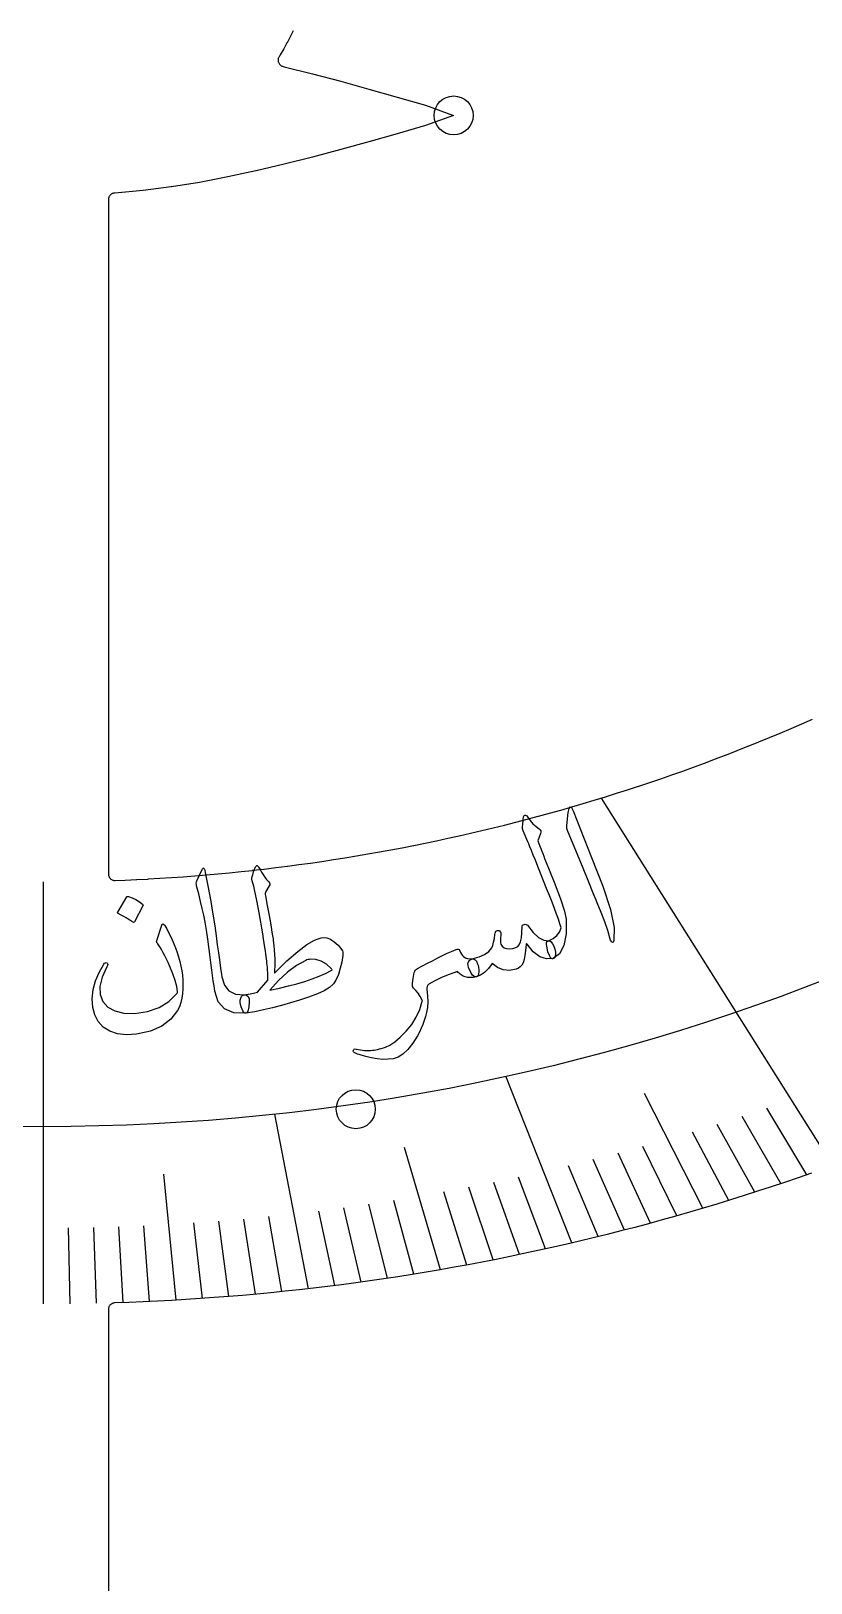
# Model space of a CAD drawing. Header units: millimetres. Extents: x -126 to 126, y -126 to 126.
# Drawn here: x -0.5 to 29.8, y -64.8 to -4.6 of the extents above; entities that cross this region are included whole.
import ezdxf

# ---------------------------------------------------------------- set-up
doc = ezdxf.new("R2010")
doc.units = ezdxf.units.MM
for name, color, linetype in [('CUT_INNER', 6, 'Continuous'), ('ENGRAVE', 7, 'Continuous'), ('ENGRAVE_FINE', 8, 'Continuous'), ('TEXT', 5, 'Continuous')]:
    doc.layers.add(name, color=color, linetype=linetype)

msp = doc.modelspace()

# ---------------------------------------------------------------- linework, layer by layer
at = {"layer": 'CUT_INNER'}
for points in [[(9.6811, -4.5805), (9.5671, -4.814), (9.5657, -4.8167), (9.4461, -5.0473), (9.4446, -5.05), (9.3194, -5.2776), (9.3179, -5.2803), (9.187, -5.5047), (9.1855, -5.5073), (9.1372, -5.5857), (9.1252, -5.6075), (9.1155, -5.6303), (9.1081, -5.6541), (9.103, -5.6784), (9.1004, -5.7031), (9.1003, -5.728), (9.1026, -5.7527), (9.1074, -5.7771), (9.1146, -5.8009), (9.1241, -5.8239), (9.1359, -5.8458), (9.1498, -5.8665), (9.1656, -5.8856), (9.1833, -5.9031), (9.2026, -5.9187), (9.2234, -5.9324), (9.2455, -5.9439), (9.2685, -5.9532), (9.2924, -5.9601), (9.3386, -5.971), (9.3405, -5.9715), (10.4345, -6.2483), (10.4359, -6.2487), (11.5298, -6.5387), (12.6257, -6.8389), (13.7215, -7.1474), (13.7228, -7.1478), (14.8142, -7.4676), (14.8213, -7.4699), (15.9074, -7.8602), (15.9126, -7.8623), (15.9074, -7.8645), (14.8213, -8.2548), (14.8142, -8.2571), (13.7228, -8.5769), (13.7215, -8.5773), (12.6273, -8.8853), (11.5318, -9.1855), (10.4359, -9.476), (10.4345, -9.4764), (9.3405, -9.7532), (9.3386, -9.7537), (8.2451, -10.0128), (8.2427, -10.0133), (7.1497, -10.2499), (7.1468, -10.2505), (6.0543, -10.4595), (6.0508, -10.4601), (4.959, -10.6367), (4.9549, -10.6373), (3.8636, -10.7765), (3.8589, -10.777), (2.7683, -10.8743), (2.763, -10.8747), (2.7583, -10.8749), (2.7346, -10.8771), (2.7112, -10.8816), (2.6884, -10.8883), (2.6663, -10.8972), (2.6451, -10.908), (2.6251, -10.9209), (2.6064, -10.9356), (2.5891, -10.952), (2.5735, -10.97), (2.5597, -10.9894), (2.5478, -11.01), (2.5379, -11.0317), (2.5301, -11.0542), (2.5245, -11.0773), (2.5211, -11.1008), (2.52, -11.1246), (2.52, -37.3069), (2.5213, -37.332), (2.525, -37.3569), (2.5313, -37.3813), (2.54, -37.4049), (2.551, -37.4275), (2.5642, -37.4489), (2.5795, -37.4689), (2.5968, -37.4872), (2.6158, -37.5037), (2.6363, -37.5182), (2.6582, -37.5305), (2.6813, -37.5406), (2.7052, -37.5484), (2.7298, -37.5537), (2.7548, -37.5564), (2.78, -37.5567), (3.1601, -37.5415), (3.1617, -37.5415), (3.6113, -37.5208), (3.6129, -37.5207), (4.0624, -37.4972), (4.0639, -37.4971), (4.5133, -37.4709), (4.5149, -37.4708), (4.9641, -37.4418), (4.9656, -37.4417), (5.4147, -37.41), (5.4162, -37.4099), (5.865, -37.3754), (5.8666, -37.3753), (6.3152, -37.338), (6.3167, -37.3379), (6.7651, -37.2979), (6.7666, -37.2977), (7.2147, -37.255), (7.2163, -37.2548), (7.6641, -37.2093), (7.6656, -37.2092), (8.1132, -37.1609), (8.1147, -37.1608), (8.562, -37.1098), (8.5635, -37.1096), (9.0105, -37.0559), (9.012, -37.0557), (9.4586, -36.9992), (9.4601, -36.999), (9.9064, -36.9398), (9.9079, -36.9396), (10.3538, -36.8776), (10.3553, -36.8774), (10.8008, -36.8127), (10.8023, -36.8125), (11.2474, -36.7451), (11.2489, -36.7449), (11.6935, -36.6747), (11.6951, -36.6745), (12.1393, -36.6016), (12.1408, -36.6013), (12.5846, -36.5257), (12.5861, -36.5255), (13.0294, -36.4472), (13.0309, -36.4469), (13.4737, -36.3659), (13.4752, -36.3656), (13.9175, -36.2818), (13.919, -36.2815), (14.3608, -36.1951), (14.3623, -36.1948), (14.8035, -36.1056), (14.805, -36.1053), (15.2457, -36.0134), (15.2472, -36.0131), (15.6873, -35.9185), (15.6888, -35.9182), (16.1283, -35.8209), (16.1298, -35.8205), (16.5687, -35.7206), (16.5702, -35.7202), (17.0085, -35.6176), (17.01, -35.6172), (17.4477, -35.5118), (17.4492, -35.5115), (17.8862, -35.4034), (17.8877, -35.4031), (18.324, -35.2924), (18.3255, -35.292), (18.7611, -35.1786), (18.7626, -35.1782), (19.1975, -35.0621), (19.199, -35.0617), (19.6332, -34.943), (19.6347, -34.9426), (20.0682, -34.8212), (20.0697, -34.8208), (20.5024, -34.6967), (20.5039, -34.6963), (20.9358, -34.5696), (20.9373, -34.5691), (21.3685, -34.4398), (21.37, -34.4393), (21.8003, -34.3074), (21.8018, -34.3069), (22.2313, -34.1723), (22.2328, -34.1718), (22.6615, -34.0345), (22.663, -34.0341), (23.0909, -33.8942), (23.0923, -33.8937), (23.5193, -33.7512), (23.5208, -33.7507), (23.9469, -33.6055), (23.9483, -33.605), (24.3736, -33.4573), (24.375, -33.4568), (24.7993, -33.3064), (24.8008, -33.3059), (25.2241, -33.153), (25.2256, -33.1524), (25.648, -32.9969), (25.6495, -32.9964), (26.0709, -32.8382), (26.0724, -32.8377), (26.4928, -32.677), (26.4943, -32.6764), (26.9138, -32.5131), (26.9152, -32.5125), (27.3337, -32.3467), (27.3351, -32.3461), (27.7526, -32.1777), (27.754, -32.1771), (28.1704, -32.0061), (28.1718, -32.0055), (28.5872, -31.832), (28.5886, -31.8314), (29.0029, -31.6553), (29.0043, -31.6547), (29.4175, -31.4761), (29.4189, -31.4754), (29.831, -31.2943)], [(29.7985, -48.9129), (29.2769, -49.0941), (28.7542, -49.2721), (28.2304, -49.447), (27.7056, -49.6186), (27.1797, -49.787), (26.6527, -49.9521), (26.1248, -50.114), (25.5959, -50.2727), (25.066, -50.4281), (24.5352, -50.5803), (24.0035, -50.7292), (23.4708, -50.8749), (22.9373, -51.0173), (22.4029, -51.1564), (21.8677, -51.2922), (21.3316, -51.4247), (20.7947, -51.554), (20.2571, -51.6799), (19.7187, -51.8025), (19.1795, -51.9219), (18.6397, -52.0379), (18.0991, -52.1506), (17.5578, -52.26), (17.0159, -52.3661), (16.4734, -52.4688), (15.9302, -52.5683), (15.3864, -52.6643), (14.8421, -52.7571), (14.2971, -52.8465), (13.7517, -52.9325), (13.2057, -53.0152), (12.6593, -53.0946), (12.1123, -53.1706), (11.5649, -53.2432), (11.0171, -53.3125), (10.4688, -53.3784), (9.9202, -53.441), (9.3712, -53.5002), (8.8218, -53.556), (8.2721, -53.6084), (7.7221, -53.6575), (7.1718, -53.7032), (6.6212, -53.7455), (6.0704, -53.7844), (5.5193, -53.82), (4.968, -53.8522), (4.4166, -53.881), (3.865, -53.9064), (3.3132, -53.9284), (2.7616, -53.947), (2.7376, -53.949), (2.714, -53.9532), (2.6909, -53.9597), (2.6685, -53.9684), (2.6471, -53.9792), (2.6268, -53.992), (2.6078, -54.0067), (2.5903, -54.0231), (2.5744, -54.0411), (2.5604, -54.0606), (2.5483, -54.0814), (2.5382, -54.1032), (2.5303, -54.1258), (2.5246, -54.1491), (2.5212, -54.1729), (2.52, -54.1969), (2.52, -79.6435)]]:
    msp.add_lwpolyline(points, dxfattribs=at)
at = {"layer": 'ENGRAVE'}
for points in [[(30.6273, -48.6175), (21.643, -34.3559)], [(0, -53.9894), (0, -37.6094)], [(20.5016, -51.6231), (17.9318, -45.1524)], [(10.2741, -53.401), (8.9703, -46.6243)]]:
    msp.add_lwpolyline(points, dxfattribs=at)
for centre, radius in [((0, 36.0053), 83.1151), ((15.9135, -7.8623), 0.756), ((12.1148, -46.4319), 0.756)]:
    msp.add_circle(centre, radius, dxfattribs=at)
at = {"layer": 'ENGRAVE_FINE'}
for points in [[(25.5812, -50.2771), (23.3129, -45.8191)], [(28.6134, -49.3195), (27.102, -46.7143)], [(29.6212, -48.9749), (28.0603, -46.3942)], [(26.5933, -49.9705), (25.1822, -47.3189)], [(27.6041, -49.6513), (26.1426, -47.0225)], [(15.3968, -52.6625), (14.0086, -47.9142)], [(23.5528, -50.8527), (22.2952, -48.1373)], [(24.5676, -50.5711), (23.2584, -47.8762)], [(21.5197, -51.3786), (20.3664, -48.6249)], [(22.5369, -51.1218), (21.3312, -48.3869)], [(5.1399, -53.8425), (4.6726, -48.947)], [(18.4623, -52.0753), (17.4678, -49.2703)], [(19.4824, -51.8553), (18.4347, -49.0666)], [(14.3735, -52.8341), (13.5951, -49.9728)], [(16.4194, -52.4789), (15.5325, -49.644)], [(17.4413, -52.2831), (16.5004, -49.4628)], [(11.2998, -53.2772), (10.6859, -50.3826)], [(12.325, -53.1414), (11.656, -50.2571)], [(13.3495, -52.9938), (12.6257, -50.1205)], [(1.0282, -53.9835), (0.972, -51.0356)], [(2.0563, -53.9659), (1.944, -51.0193)], [(3.0843, -53.9365), (2.9159, -50.9921)], [(4.1122, -53.8954), (3.8878, -50.9541)], [(6.1674, -53.7778), (5.8311, -50.8455)], [(7.1946, -53.7014), (6.8025, -50.7748)], [(8.2215, -53.6131), (7.7737, -50.6932)], [(9.248, -53.513), (8.7447, -50.6006)]]:
    msp.add_lwpolyline(points, dxfattribs=at)
at = {"layer": 'TEXT'}
for points in [[(20.3613, -34.9217), (20.3899, -34.7609), (20.4312, -34.6953), (20.4853, -34.7251), (20.5523, -34.85), (21.264, -36.6653), (21.7018, -37.7789), (21.9938, -38.6854), (22.1368, -39.3858), (22.1291, -39.8805), (22.1142, -39.9251), (22.0973, -39.9517), (22.0782, -39.9603), (22.0571, -39.951), (22.0371, -39.9326), (22.019, -39.9063), (22.0028, -39.8723), (21.9886, -39.8306), (21.893, -39.5009), (21.7762, -39.1556), (21.6386, -38.7948), (21.4803, -38.4182), (21.4409, -38.3192), (21.3318, -38.0527), (21.1533, -37.6185), (20.9062, -37.0164), (20.3503, -35.6831), (20.3258, -35.6107), (20.3103, -35.542), (20.3036, -35.477), (20.3059, -35.4156)], [(18.579, -35.4911), (18.5956, -35.3532), (18.608, -35.244), (18.6161, -35.1636), (18.62, -35.1118), (18.6248, -35.0783), (18.6355, -35.0525), (18.652, -35.0343), (18.6745, -35.0238), (18.7025, -35.0216), (18.7285, -35.0301), (18.7525, -35.0494), (18.7745, -35.0794), (18.8783, -35.2277), (18.9899, -35.3564), (19.1094, -35.4656), (19.2366, -35.5551), (19.2734, -35.5846), (19.2924, -35.6242), (19.2935, -35.6736), (19.2766, -35.7331), (19.1786, -36.0136), (19.2179, -36.1169), (19.2568, -36.2183), (19.2952, -36.3178), (19.3331, -36.4154), (19.3705, -36.511), (19.4075, -36.6047), (19.4439, -36.6965), (19.4799, -36.7863), (19.8138, -37.6179), (20.0585, -38.2722), (20.2126, -38.7499), (20.275, -39.0512), (20.2746, -39.6284), (20.19, -40.077), (20.0214, -40.3965), (19.7695, -40.5864), (19.7617, -40.5884), (19.7539, -40.5905), (19.746, -40.5925), (19.7382, -40.5945), (19.6807, -40.5633), (19.6255, -40.4721), (19.5727, -40.321), (19.5222, -40.1099), (19.5096, -40.0303), (19.5169, -39.9681), (19.5441, -39.9232), (19.5912, -39.8957), (19.7777, -39.8059), (19.9226, -39.6927), (20.026, -39.5562), (20.0878, -39.3968), (20.0386, -39.2382), (19.9783, -39.0589), (19.9069, -38.859), (19.8246, -38.6385), (19.732, -38.3981), (19.63, -38.1386), (19.5187, -37.8601), (19.3981, -37.5625), (19.2823, -37.2693), (19.1776, -37.0059), (19.084, -36.7723), (19.0014, -36.5686), (18.9307, -36.3946), (18.8727, -36.25), (18.8274, -36.1349), (18.7947, -36.0492), (18.6075, -35.6311), (18.594, -35.5886), (18.5848, -35.5511), (18.5798, -35.5186), (18.579, -35.4911)], [(6.153, -37.1317), (6.1655, -37.1068), (6.1777, -37.0899), (6.1896, -37.0809), (6.2013, -37.0799), (6.2199, -37.0888), (6.2384, -37.1185), (6.2568, -37.1692), (6.2752, -37.2407), (6.3879, -37.8251), (6.4864, -38.366), (6.5702, -38.8634), (6.6391, -39.3173), (6.6921, -39.706), (6.7402, -40.0543), (6.7835, -40.3623), (6.8218, -40.6299), (6.8546, -40.8573), (6.8815, -41.0444), (6.9023, -41.1912), (6.917, -41.2978), (7.0161, -41.6122), (7.1934, -41.8337), (7.4492, -41.962), (7.7831, -41.996), (7.8765, -42.0106), (7.9404, -42.0598), (7.9746, -42.144), (7.9792, -42.263), (7.9607, -42.4531), (7.9335, -42.5903), (7.8979, -42.6745), (7.8539, -42.7058), (7.383, -42.6907), (7.0243, -42.5415), (6.7786, -42.2598), (6.6458, -41.8466), (6.6134, -41.6463), (6.5826, -41.4453), (6.5533, -41.2437), (6.5255, -41.0415), (6.4987, -40.8387), (6.4724, -40.6354), (6.4466, -40.4315), (6.4213, -40.2271), (6.3738, -39.8371), (6.324, -39.4866), (6.2718, -39.1756), (6.2174, -38.904), (6.1584, -38.6437), (6.0925, -38.3665), (6.0199, -38.0725), (5.9406, -37.7616), (5.929, -37.7054), (5.9262, -37.6534), (5.9323, -37.6057), (5.9473, -37.5623)], [(8.2294, -37.023), (8.2448, -37.0008), (8.2592, -36.9858), (8.2724, -36.9778), (8.2846, -36.9769), (8.2998, -36.9821), (8.3148, -36.9934), (8.3295, -37.0107), (8.3439, -37.0339), (8.4034, -37.1348), (8.4599, -37.2281), (8.5131, -37.3136), (8.5632, -37.3916), (8.6105, -37.4609), (8.6553, -37.5205), (8.6976, -37.5703), (8.7374, -37.6105), (8.7671, -37.6439), (8.7801, -37.6813), (8.7764, -37.7226), (8.7561, -37.7679), (8.6283, -37.9825), (8.6129, -38.0187), (8.6047, -38.059), (8.6036, -38.1035), (8.6098, -38.1522), (8.6776, -38.5208), (8.7367, -38.8456), (8.787, -39.1265), (8.8284, -39.3635), (8.8614, -39.5572), (8.8864, -39.7078), (8.9034, -39.8156), (8.9125, -39.8803), (8.9333, -40.0724), (8.9496, -40.2551), (8.9613, -40.4282), (8.9683, -40.592), (8.9713, -40.7463), (8.9705, -40.891), (8.9661, -41.0262), (8.958, -41.1518), (9.4426, -40.6787), (9.8623, -40.3062), (10.2197, -40.0353), (10.5172, -39.8667), (10.6524, -39.8138), (10.7757, -39.7824), (10.8873, -39.7724), (10.9872, -39.784), (11.1336, -39.8358), (11.2795, -39.9294), (11.4252, -40.0649), (11.5708, -40.2423), (11.5959, -40.2861), (11.6113, -40.3384), (11.6171, -40.3991), (11.6131, -40.4684), (11.5718, -40.7211), (11.5136, -40.9643), (11.4383, -41.1979), (11.3457, -41.4218), (11.2453, -41.5716), (11.0924, -41.7107), (10.8867, -41.8388), (10.6283, -41.9555), (10.2776, -42.0827), (9.9276, -42.2006), (9.5782, -42.3093), (9.2298, -42.4087), (8.8827, -42.4984), (8.5376, -42.5778), (8.1946, -42.6469), (7.8539, -42.7058), (7.8141, -42.6988), (7.7753, -42.6698), (7.7373, -42.6188), (7.7002, -42.5458), (7.6651, -42.4552), (7.6423, -42.3663), (7.6317, -42.2793), (7.6335, -42.194), (7.6488, -42.1183), (7.6788, -42.0601), (7.7235, -42.0194), (7.7831, -41.996), (7.864, -41.9834), (7.9403, -41.9702), (8.0121, -41.9564), (8.0792, -41.942), (8.1418, -41.928), (8.2001, -41.9154), (8.254, -41.9043), (8.3035, -41.8945), (8.7009, -41.4205), (8.7028, -41.4016), (8.7041, -41.3772), (8.7047, -41.3475), (8.7048, -41.3124), (8.7042, -41.2718), (8.703, -41.2258), (8.7012, -41.1744), (8.6988, -41.1176), (8.6953, -41.056), (8.6904, -40.99), (8.6839, -40.9197), (8.676, -40.845), (8.6671, -40.7665), (8.6579, -40.6846), (8.6482, -40.5992), (8.6382, -40.5103), (8.6259, -40.41), (8.6094, -40.2902), (8.5888, -40.151), (8.564, -39.9923), (8.5352, -39.815), (8.5025, -39.6203), (8.466, -39.4081), (8.4256, -39.1783), (8.3352, -38.6686), (8.26, -38.2657), (8.1999, -37.9699), (8.1546, -37.781), (8.1218, -37.66), (8.0988, -37.5679), (8.0856, -37.5045), (8.0823, -37.47), (8.0979, -37.4025), (8.1143, -37.3389), (8.1316, -37.2792), (8.1498, -37.2233), (8.1687, -37.1704), (8.1883, -37.1194), (8.2085, -37.0702), (8.2294, -37.023)], [(3.2297, -38.1917), (3.2387, -38.1814), (3.2517, -38.1749), (3.2687, -38.1721), (3.2896, -38.1732), (3.4397, -38.2289), (3.5821, -38.2985), (3.717, -38.3822), (3.8444, -38.4798), (3.8571, -38.4951), (3.8631, -38.5106), (3.8625, -38.5265), (3.8553, -38.5428), (3.5257, -39.1621), (3.5129, -39.1771), (3.4958, -39.1814), (3.4744, -39.1749), (3.4486, -39.1578), (3.4263, -39.1429), (3.3912, -39.1207), (3.3433, -39.0911), (3.2826, -39.0541), (3.2082, -39.0097), (3.1193, -38.958), (3.0158, -38.8987), (2.8978, -38.832), (2.8821, -38.8207), (2.874, -38.8091), (2.8735, -38.7973), (2.8807, -38.7851)], [(4.7046, -39.304), (4.7775, -39.4335), (4.849, -39.5689), (4.9192, -39.7103), (4.9881, -39.8577), (5.0548, -40.0121), (5.1183, -40.1747), (5.1787, -40.3454), (5.236, -40.5242), (5.287, -40.7027), (5.3294, -40.8802), (5.3628, -41.0569), (5.3875, -41.2327), (5.4032, -41.4082), (5.41, -41.5837), (5.4077, -41.7594), (5.3965, -41.9352), (5.3703, -42.1208), (5.3289, -42.2934), (5.2724, -42.4531), (5.2006, -42.5999), (4.9444, -42.9395), (4.5933, -43.2074), (4.1477, -43.4021), (3.6082, -43.5221), (3.2147, -43.5484), (2.8676, -43.5106), (2.5677, -43.4094), (2.3153, -43.2452), (2.1238, -43.0295), (1.9897, -42.7744), (1.9126, -42.48), (1.892, -42.1465), (1.9286, -41.7918), (2.0155, -41.4497), (2.1523, -41.1199), (2.3381, -40.8023), (2.3679, -40.7657), (2.3972, -40.7449), (2.426, -40.7401), (2.4543, -40.7511), (2.481, -40.775), (2.4895, -40.8094), (2.4796, -40.8543), (2.4515, -40.9097), (2.2686, -41.3084), (2.1819, -41.6652), (2.1927, -41.9805), (2.3024, -42.2544), (2.4957, -42.4705), (2.7652, -42.6201), (3.1106, -42.7024), (3.5313, -42.7164), (4.0356, -42.643), (4.4792, -42.4875), (4.8611, -42.2509), (5.1806, -41.934), (5.1868, -41.9231), (5.1908, -41.9075), (5.1924, -41.887), (5.1917, -41.8618), (5.1671, -41.6643), (5.1097, -41.4363), (5.02, -41.1776), (4.8982, -40.8881), (4.8309, -40.7427), (4.7664, -40.6075), (4.7047, -40.4825), (4.6458, -40.3677), (4.5892, -40.2637), (4.5343, -40.171), (4.4812, -40.0895), (4.4299, -40.0193), (4.4054, -39.9826), (4.3907, -39.9482), (4.386, -39.9162), (4.3911, -39.8866), (4.5878, -39.2874), (4.6074, -39.252), (4.6333, -39.2429), (4.6657, -39.2603), (4.7046, -39.304)], [(16.6324, -40.5985), (16.8997, -40.5238), (17.1149, -40.4272), (17.2778, -40.3093), (17.3884, -40.1703), (17.4303, -40.0718), (17.465, -39.9516), (17.4925, -39.8095), (17.5126, -39.6457), (17.5225, -39.5961), (17.5367, -39.5567), (17.5554, -39.5275), (17.5784, -39.5084), (17.6095, -39.494), (17.6391, -39.4902), (17.6671, -39.4968), (17.6935, -39.5141), (17.7195, -39.5426), (17.7368, -39.5772), (17.7453, -39.6179), (17.7451, -39.6648), (17.7323, -39.7884), (17.7286, -39.8905), (17.7341, -39.9711), (17.7489, -40.0302), (17.7949, -40.1085), (17.8662, -40.1635), (17.9629, -40.1952), (18.085, -40.2035), (18.2153, -40.1898), (18.3211, -40.1593), (18.4023, -40.1122), (18.4589, -40.0486), (18.5076, -39.9363), (18.5416, -39.7816), (18.5609, -39.5846), (18.5654, -39.3453), (18.5679, -39.3161), (18.5828, -39.292), (18.6103, -39.273), (18.6501, -39.259), (18.6895, -39.2533), (18.7231, -39.2572), (18.751, -39.2707), (18.773, -39.2938), (18.9926, -39.5743), (19.2038, -39.7678), (19.4061, -39.8743), (19.599, -39.8937), (19.6439, -39.9016), (19.6914, -39.9394), (19.7416, -40.0072), (19.7945, -40.1051), (19.8268, -40.1852), (19.8486, -40.265), (19.8599, -40.3445), (19.8607, -40.4236), (19.8536, -40.4864), (19.8373, -40.5341), (19.8119, -40.5668), (19.7773, -40.5844), (19.5139, -40.6013), (19.256, -40.5149), (19.0043, -40.3251), (18.7593, -40.0321), (18.7468, -40.0169), (18.7362, -40.0134), (18.7274, -40.0217), (18.7205, -40.0417), (18.7034, -40.2719), (18.6781, -40.4663), (18.6448, -40.6248), (18.6036, -40.7475), (18.5548, -40.8352), (18.4946, -40.9063), (18.423, -40.9606), (18.3401, -40.9983), (18.0775, -41.0425), (17.8352, -41.0212), (17.6135, -40.9345), (17.4127, -40.7826), (17.267, -40.9729), (17.1133, -41.1218), (16.9522, -41.2294), (16.7838, -41.2956), (16.7366, -41.2947), (16.6897, -41.2714), (16.6432, -41.2257), (16.5971, -41.1576), (16.495, -40.9383), (16.467, -40.7721), (16.5129, -40.6588), (16.6324, -40.5985)], [(16.7996, -41.2922), (16.6746, -41.3137), (16.5601, -41.3215), (16.4562, -41.3159), (16.363, -41.2967), (16.3202, -41.2834), (16.2792, -41.2658), (16.2398, -41.2437), (16.202, -41.2172), (16.1652, -41.1875), (16.1285, -41.1557), (16.0919, -41.1218), (16.0554, -41.0859), (15.7365, -41.2022), (15.4469, -41.3233), (15.1866, -41.4495), (14.9555, -41.5813), (14.909, -41.62), (14.8794, -41.6665), (14.8667, -41.7209), (14.8709, -41.7831), (14.8987, -42.0365), (14.9061, -42.2706), (14.893, -42.4854), (14.8593, -42.6808), (14.8186, -42.8362), (14.7705, -42.9898), (14.7151, -43.1418), (14.6522, -43.292), (14.5818, -43.4399), (14.5037, -43.5852), (14.418, -43.7276), (14.3246, -43.8672), (14.1363, -44.1085), (13.946, -44.2902), (13.7543, -44.4122), (13.5615, -44.4746), (13.3703, -44.496), (13.1664, -44.498), (12.95, -44.4804), (12.7214, -44.4431), (12.6085, -44.4175), (12.5051, -44.3918), (12.4113, -44.366), (12.327, -44.3401), (12.2518, -44.3148), (12.1852, -44.2906), (12.1272, -44.2676), (12.0778, -44.2457), (12.0469, -44.2253), (12.0271, -44.2012), (12.0182, -44.1735), (12.0203, -44.1421), (12.033, -44.1147), (12.0557, -44.0988), (12.0884, -44.0943), (12.1313, -44.1014), (12.2998, -44.1323), (12.4508, -44.1506), (12.5843, -44.1563), (12.7001, -44.1496), (12.7597, -44.1431), (12.8225, -44.1341), (12.8885, -44.1225), (12.9578, -44.1083), (13.0304, -44.0915), (13.1062, -44.0721), (13.1852, -44.0501), (13.2675, -44.0255), (13.4373, -43.9489), (13.6274, -43.8203), (13.8372, -43.6394), (14.0662, -43.4061), (14.2841, -43.1387), (14.4613, -42.8557), (14.5979, -42.5574), (14.6942, -42.2442), (14.698, -42.2313), (14.6978, -42.2193), (14.6936, -42.208), (14.6854, -42.1974), (14.612, -42.0539), (14.5318, -41.9278), (14.4447, -41.819), (14.3508, -41.7276), (14.3174, -41.6633), (14.3123, -41.5413), (14.3353, -41.3617), (14.3861, -41.1245), (14.4052, -41.0766), (14.4325, -41.0352), (14.4682, -41.0003), (14.5122, -40.9719), (14.7066, -40.8679), (14.8981, -40.7669), (15.0869, -40.669), (15.2729, -40.5741), (15.4572, -40.4825), (15.641, -40.3945), (15.8242, -40.3103), (16.007, -40.2296), (16.0517, -40.2151), (16.0896, -40.2163), (16.1205, -40.233), (16.1447, -40.2654), (16.1775, -40.3435), (16.2165, -40.4122), (16.2617, -40.4715), (16.3132, -40.5213), (16.3744, -40.5568), (16.4506, -40.581), (16.5418, -40.5938), (16.6481, -40.5951), (16.7024, -40.6051), (16.7511, -40.6355), (16.794, -40.6865), (16.8312, -40.758), (16.8607, -40.8408), (16.8804, -40.9257), (16.8902, -41.0128), (16.8902, -41.1021), (16.8802, -41.1788), (16.8617, -41.2361), (16.8348, -41.2739), (16.7996, -41.2922)], [(10.3414, -40.6107), (10.302, -40.6175), (10.262, -40.6274), (10.2214, -40.6403), (10.1802, -40.6563), (9.815, -40.8582), (9.4612, -41.1176), (9.1181, -41.4348), (8.7849, -41.8098), (9.1527, -41.7325), (9.5003, -41.6498), (9.8279, -41.5621), (10.1353, -41.4696), (10.4225, -41.372), (10.6894, -41.2691), (10.9361, -41.161), (11.1624, -41.048), (11.1832, -41.0355), (11.1927, -41.0216), (11.191, -41.0063), (11.1781, -40.9897), (10.9794, -40.8071), (10.774, -40.6831), (10.5615, -40.6177), (10.3414, -40.6107)]]:
    msp.add_lwpolyline(points, close=True, dxfattribs=at)

doc.saveas('drawing.dxf')
